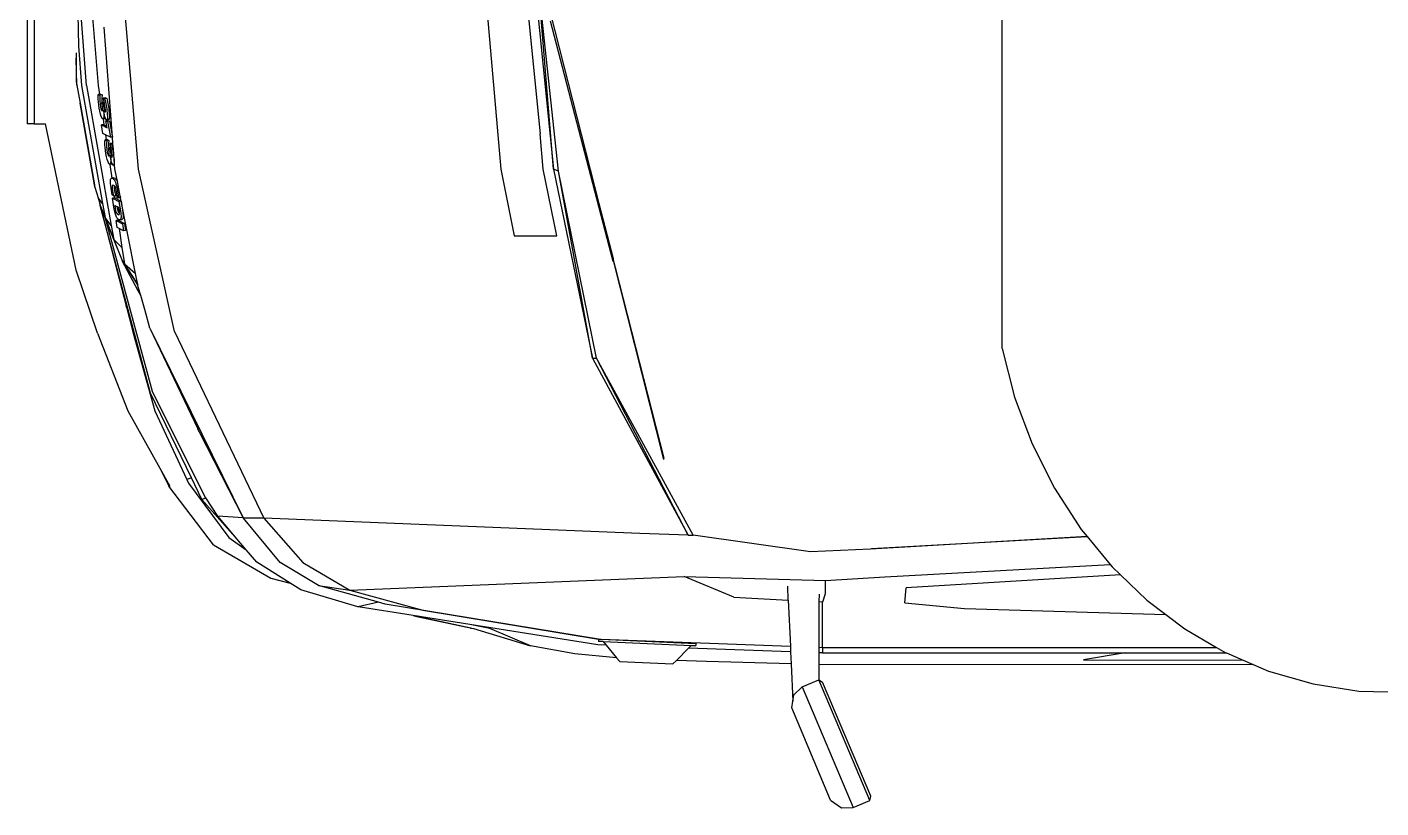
# Model space of a CAD drawing. Header units: millimetres. Extents: x 44692 to 659456, y -26273 to 14445.
# Drawn here: x 246860 to 248618, y 10036 to 11050 of the extents above; entities that cross this region are included whole.
import ezdxf

# ---------------------------------------------------------------- set-up
doc = ezdxf.new("R2010")
doc.units = ezdxf.units.MM
doc.header["$LTSCALE"] = 100
doc.layers.add('Transporte semielaborado', color=30, linetype='Continuous')

msp = doc.modelspace()

# ---------------------------------------------------------------- linework, layer by layer
at = {"layer": 'Transporte semielaborado'}
for p, q in [((248126.59, 10632.941), (248126.59, 11781.201)), ((246860.499, 11494.396), (246860.499, 10924.436)), ((246869.776, 11494.396), (246869.776, 10924.436)), ((246925.475, 11116.771), (246927.443, 11025.28)), ((246940.85, 11121.032), (246952.822, 10974.114)), ((247005.252, 10865.508), (246985.203, 11100.363)), ((247454.994, 11102.426), (247475.559, 10865.508)), ((247507.293, 11104.39), (247526.633, 10911.623)), ((247519.876, 11104.863), (247543.869, 10865.718)), ((247543.869, 10865.718), (247524.888, 11102.578)), ((247550.374, 10863.078), (247524.888, 11102.578)), ((246937.491, 10974.139), (246929.721, 11076.714)), ((247539.946, 11067.185), (247603.027, 10821.217)), ((247621.424, 10745.696), (247539.946, 11057.588)), ((246960.418, 11050.114), (246960.431, 11049.986)), ((246971.327, 10907.334), (246960.431, 11049.986)), ((246927.443, 11025.28), (246931.348, 10974.198)), ((246924.397, 11016.811), (246924.397, 11009.636)), ((246925.15, 10974.544), (246924.397, 11009.636)), ((246924.397, 11009.636), (246924.397, 10978.828)), ((246924.397, 10978.828), (246925.15, 10974.544)), ((246925.15, 10974.544), (246929.261, 10951.165)), ((246931.348, 10974.198), (246958.536, 10821.072)), ((246937.491, 10974.139), (246969.834, 10792.413)), ((246952.822, 10974.114), (246954.463, 10962.933)), ((246952.74, 10961.112), (246952.915, 10962.723)), ((246952.812, 10956.415), (246952.74, 10961.112)), ((246953.071, 10952.982), (246952.812, 10956.415)), ((246954.463, 10962.933), (246952.915, 10962.723)), ((246952.915, 10962.723), (246954.621, 10961.862)), ((246953.534, 10948.88), (246953.071, 10952.982)), ((246955.579, 10963.084), (246954.463, 10962.933)), ((246954.463, 10962.933), (246954.621, 10961.862)), ((246954.621, 10961.862), (246955.186, 10961.577)), ((246955.186, 10961.577), (246954.8, 10957.5)), ((246954.8, 10957.5), (246954.833, 10954.142)), ((246954.833, 10954.142), (246955.246, 10950.046)), ((246955.418, 10961.608), (246955.186, 10961.577)), ((246955.418, 10961.608), (246955.579, 10963.084)), ((246957.849, 10961.938), (246955.418, 10961.608)), ((246955.579, 10963.084), (246957.849, 10961.938)), ((246957.849, 10961.938), (246957.463, 10957.861)), ((246957.463, 10957.861), (246957.496, 10954.503)), ((246957.496, 10954.503), (246957.73, 10952.184)), ((246957.73, 10952.184), (246957.613, 10952.168)), ((246957.746, 10951.259), (246957.613, 10952.168)), ((246957.613, 10952.168), (246957.738, 10952.106)), ((246960.277, 10952.529), (246957.73, 10952.184)), ((246957.73, 10952.184), (246957.738, 10952.106)), ((246957.738, 10952.106), (246959.172, 10951.392)), ((246962.125, 10958.325), (246959.461, 10957.964)), ((246959.461, 10957.964), (246961.233, 10957.049)), ((246960.496, 10953.408), (246959.461, 10957.964)), ((246960.409, 10951.619), (246960.277, 10952.529)), ((246960.277, 10952.529), (246960.7, 10952.318)), ((246960.7, 10952.318), (246960.496, 10953.408)), ((246960.83, 10951.616), (246960.7, 10952.318)), ((246962.379, 10957.204), (246961.233, 10957.049)), ((246961.233, 10957.049), (246961.714, 10955.277)), ((246961.714, 10955.277), (246962.73, 10950.543)), ((246962.125, 10958.325), (246963.896, 10957.41)), ((246962.379, 10957.204), (246962.125, 10958.325)), ((246963.896, 10957.41), (246962.379, 10957.204)), ((246963.896, 10957.41), (246964.378, 10955.637)), ((246964.378, 10955.637), (246965.394, 10950.903)), ((246948.073, 10845.334), (246929.261, 10951.165)), ((246929.261, 10951.165), (246947.853, 10845.428)), ((246954.153, 10944.858), (246953.534, 10948.88)), ((246954.919, 10940.856), (246954.153, 10944.858)), ((246955.823, 10937.144), (246954.919, 10940.856)), ((246955.246, 10950.046), (246955.829, 10946.51)), ((246956.855, 10933.992), (246955.823, 10937.144)), ((246955.829, 10946.51), (246956.397, 10943.983)), ((246956.397, 10943.983), (246956.999, 10942.342)), ((246956.999, 10942.342), (246957.487, 10941.716)), ((246957.487, 10941.716), (246957.037, 10944.07)), ((246957.228, 10944.096), (246957.599, 10941.572)), ((246957.487, 10941.716), (246957.599, 10941.572)), ((246957.599, 10941.572), (246957.683, 10941.464)), ((246957.683, 10941.464), (246957.976, 10941.354)), ((246957.954, 10949.785), (246957.746, 10951.259)), ((246958.376, 10946.151), (246957.954, 10949.785)), ((246957.976, 10941.354), (246958.387, 10941.936)), ((246958.52, 10943.535), (246958.376, 10946.151)), ((246958.387, 10941.936), (246958.52, 10943.535)), ((246960.417, 10951.56), (246959.172, 10951.392)), ((246959.172, 10951.392), (246959.758, 10947.593)), ((246959.847, 10942.133), (246959.751, 10942.74)), ((246959.758, 10947.593), (246960.769, 10942.469)), ((246959.847, 10942.133), (246959.818, 10942.129)), ((246959.929, 10941.618), (246959.847, 10942.133)), ((246959.847, 10942.133), (246959.874, 10941.611)), ((246959.929, 10941.618), (246959.874, 10941.611)), ((246959.874, 10941.611), (246959.98, 10940.641)), ((246960.12, 10940.409), (246959.929, 10941.618)), ((246959.98, 10940.641), (246960.279, 10936.478)), ((246960.968, 10935.957), (246960.12, 10940.409)), ((246960.279, 10936.478), (246960.289, 10934.353)), ((246960.417, 10951.56), (246960.409, 10951.619)), ((246960.83, 10951.616), (246960.417, 10951.56)), ((246960.769, 10942.469), (246960.829, 10942.266)), ((246961.05, 10942.296), (246960.829, 10942.266)), ((246960.829, 10942.266), (246960.888, 10942.066)), ((246961.179, 10949.746), (246960.83, 10951.616)), ((246960.888, 10942.066), (246961.05, 10942.296)), ((246960.888, 10942.066), (246961.342, 10940.517)), ((246961.538, 10933.688), (246960.968, 10935.957)), ((246961.05, 10942.296), (246961.068, 10942.51)), ((246961.834, 10945.366), (246961.179, 10949.746)), ((246962.194, 10940.632), (246961.342, 10940.517)), ((246961.342, 10940.517), (246961.859, 10939.823)), ((246962.144, 10942.685), (246961.834, 10945.366)), ((246961.859, 10939.823), (246962.138, 10940.147)), ((246962.138, 10940.147), (246962.194, 10940.632)), ((246962.239, 10941.023), (246962.144, 10942.685)), ((246962.194, 10940.632), (246962.239, 10941.023)), ((246962.73, 10950.543), (246963.857, 10943.802)), ((246963.857, 10943.802), (246964.098, 10942.165)), ((246964.098, 10942.165), (246964.628, 10937.387)), ((246964.628, 10937.387), (246964.824, 10933.354)), ((246964.797, 10943.132), (246964.707, 10943.917)), ((246965.394, 10950.903), (246966.521, 10944.163)), ((246966.521, 10944.163), (246966.761, 10942.526)), ((246966.761, 10942.526), (246967.291, 10937.747)), ((246967.291, 10937.747), (246967.487, 10933.715)), ((246869.776, 10924.436), (246860.499, 10924.436)), ((246869.776, 10924.436), (246884.346, 10924.436)), ((246924.38, 10734.3), (246884.346, 10924.436)), ((246957.974, 10931.733), (246956.855, 10933.992)), ((246959.925, 10923.317), (246957.261, 10922.956)), ((246958.747, 10911.966), (246957.261, 10922.956)), ((246957.261, 10922.956), (246964.57, 10919.286)), ((246959.138, 10930.702), (246957.974, 10931.733)), ((246959.188, 10930.742), (246959.138, 10930.702)), ((246959.767, 10931.203), (246959.188, 10930.742)), ((246961.802, 10931.062), (246959.188, 10930.742)), ((246959.188, 10930.742), (246960.306, 10923.125)), ((246960.134, 10932.507), (246959.767, 10931.203)), ((246959.925, 10923.317), (246960.306, 10923.125)), ((246960.289, 10934.353), (246960.134, 10932.507)), ((246960.306, 10923.125), (246964.201, 10921.17)), ((246961.802, 10931.062), (246961.394, 10931.424)), ((246962.208, 10931.669), (246961.538, 10933.688)), ((246962.309, 10931.467), (246961.802, 10931.062)), ((246962.309, 10931.467), (246962.208, 10931.669)), ((246962.948, 10930.191), (246962.309, 10931.467)), ((246965.433, 10928.833), (246962.769, 10928.472)), ((246962.769, 10928.472), (246964.848, 10927.449)), ((246964.201, 10921.17), (246962.769, 10928.472)), ((246963.73, 10929.546), (246962.948, 10930.191)), ((246966.393, 10929.907), (246963.73, 10929.546)), ((246964.219, 10929.84), (246963.73, 10929.546)), ((246964.57, 10919.286), (246964.201, 10921.17)), ((246964.565, 10930.573), (246964.219, 10929.84)), ((246964.766, 10931.744), (246964.565, 10930.573)), ((246964.824, 10933.354), (246964.766, 10931.744)), ((246967.511, 10927.809), (246964.848, 10927.449)), ((246964.848, 10927.449), (246968.664, 10906.972)), ((246965.433, 10928.833), (246967.511, 10927.809)), ((246965.612, 10930.552), (246965.535, 10930.704)), ((246966.157, 10930.102), (246965.612, 10930.552)), ((246966.883, 10930.201), (246966.393, 10929.907)), ((246967.228, 10930.933), (246966.883, 10930.201)), ((246967.43, 10932.105), (246967.228, 10930.933)), ((246967.487, 10933.715), (246967.43, 10932.105)), ((246967.511, 10927.809), (246971.327, 10907.334)), ((246962.2, 10910.227), (246958.747, 10911.966)), ((246961.526, 10902.049), (246961.702, 10903.66)), ((246961.598, 10897.352), (246961.526, 10902.049)), ((246963.135, 10903.854), (246961.702, 10903.66)), ((246961.702, 10903.66), (246963.281, 10902.863)), ((246968.664, 10906.972), (246962.2, 10910.227)), ((246962.2, 10910.227), (246963.135, 10903.854)), ((246964.365, 10904.021), (246963.135, 10903.854)), ((246963.135, 10903.854), (246963.281, 10902.863)), ((246963.281, 10902.863), (246963.972, 10902.514)), ((246963.972, 10902.514), (246963.586, 10898.437)), ((246964.204, 10902.545), (246963.972, 10902.514)), ((246964.204, 10902.545), (246964.365, 10904.021)), ((246966.635, 10902.875), (246964.204, 10902.545)), ((246964.365, 10904.021), (246966.635, 10902.875)), ((246966.635, 10902.875), (246966.249, 10898.798)), ((246971.327, 10907.334), (246968.664, 10906.972)), ((246971.986, 10898.707), (246971.327, 10907.334)), ((247530.621, 10865.677), (247526.633, 10911.623)), ((246961.857, 10893.919), (246961.598, 10897.352)), ((246962.321, 10889.817), (246961.857, 10893.919)), ((246962.939, 10885.795), (246962.321, 10889.817)), ((246963.705, 10881.793), (246962.939, 10885.795)), ((246963.586, 10898.437), (246963.619, 10895.079)), ((246963.619, 10895.079), (246964.032, 10890.983)), ((246964.609, 10878.081), (246963.705, 10881.793)), ((246964.032, 10890.983), (246964.615, 10887.447)), ((246964.615, 10887.447), (246965.183, 10884.92)), ((246965.183, 10884.92), (246965.785, 10883.279)), ((246965.785, 10883.279), (246966.241, 10882.694)), ((246966.144, 10883.328), (246966.241, 10882.694)), ((246966.469, 10882.401), (246966.241, 10882.694)), ((246966.249, 10898.798), (246966.282, 10895.44)), ((246966.282, 10895.44), (246966.517, 10893.121)), ((246966.517, 10893.121), (246966.399, 10893.105)), ((246966.532, 10892.196), (246966.399, 10893.105)), ((246966.399, 10893.105), (246966.524, 10893.043)), ((246966.469, 10882.401), (246966.762, 10882.291)), ((246969.063, 10893.466), (246966.517, 10893.121)), ((246966.517, 10893.121), (246966.524, 10893.043)), ((246966.524, 10893.043), (246967.958, 10892.329)), ((246966.741, 10890.722), (246966.532, 10892.196)), ((246967.162, 10887.088), (246966.741, 10890.722)), ((246966.762, 10882.291), (246967.173, 10882.873)), ((246967.306, 10884.472), (246967.162, 10887.088)), ((246967.173, 10882.873), (246967.306, 10884.472)), ((246969.204, 10892.497), (246967.958, 10892.329)), ((246967.958, 10892.329), (246968.544, 10888.53)), ((246970.911, 10899.262), (246968.247, 10898.901)), ((246969.282, 10894.345), (246968.247, 10898.901)), ((246968.247, 10898.901), (246970.019, 10897.986)), ((246968.633, 10883.07), (246968.538, 10883.677)), ((246968.544, 10888.53), (246969.556, 10883.406)), ((246968.633, 10883.07), (246968.604, 10883.066)), ((246968.633, 10883.07), (246968.661, 10882.548)), ((246968.715, 10882.555), (246968.633, 10883.07)), ((246968.715, 10882.555), (246968.661, 10882.548)), ((246968.661, 10882.548), (246968.766, 10881.578)), ((246968.906, 10881.346), (246968.715, 10882.555)), ((246969.195, 10892.556), (246969.063, 10893.466)), ((246969.063, 10893.466), (246969.486, 10893.255)), ((246969.204, 10892.497), (246969.195, 10892.556)), ((246969.617, 10892.553), (246969.204, 10892.497)), ((246969.486, 10893.255), (246969.282, 10894.345)), ((246969.617, 10892.553), (246969.486, 10893.255)), ((246969.556, 10883.406), (246969.615, 10883.203)), ((246969.836, 10883.233), (246969.615, 10883.203)), ((246969.615, 10883.203), (246969.674, 10883.003)), ((246969.965, 10890.683), (246969.617, 10892.553)), ((246969.674, 10883.003), (246969.836, 10883.233)), ((246969.674, 10883.003), (246970.129, 10881.454)), ((246969.836, 10883.233), (246969.854, 10883.447)), ((246970.62, 10886.303), (246969.965, 10890.683)), ((246971.165, 10898.141), (246970.019, 10897.986)), ((246970.019, 10897.986), (246970.501, 10896.214)), ((246970.501, 10896.214), (246971.516, 10891.48)), ((246970.93, 10883.622), (246970.62, 10886.303)), ((246970.911, 10899.262), (246971.986, 10898.707)), ((246971.025, 10881.96), (246970.93, 10883.622)), ((246970.98, 10881.569), (246971.025, 10881.96)), ((246972.02, 10898.257), (246971.165, 10898.141)), ((246971.57, 10896.359), (246971.165, 10898.141)), ((246971.516, 10891.48), (246972.643, 10884.739)), ((246972.02, 10898.257), (246971.986, 10898.707)), ((246972.522, 10891.616), (246972.02, 10898.257)), ((246972.531, 10891.57), (246972.522, 10891.616)), ((246974.005, 10872.274), (246972.531, 10891.57)), ((246972.884, 10883.102), (246972.643, 10884.739)), ((246972.884, 10883.102), (246973.414, 10878.324)), ((246965.641, 10874.929), (246964.609, 10878.081)), ((246966.76, 10872.671), (246965.641, 10874.929)), ((246967.854, 10871.701), (246966.76, 10872.671)), ((246967.924, 10871.639), (246967.854, 10871.701)), ((246967.854, 10871.701), (246970.45, 10854.015)), ((246968.553, 10872.14), (246967.924, 10871.639)), ((246970.588, 10871.999), (246967.924, 10871.639)), ((246968.921, 10873.444), (246968.553, 10872.14)), ((246968.766, 10881.578), (246969.065, 10877.415)), ((246969.754, 10876.894), (246968.906, 10881.346)), ((246968.964, 10873.959), (246968.921, 10873.444)), ((246969.075, 10875.29), (246968.964, 10873.959)), ((246969.2, 10873.482), (246968.964, 10873.959)), ((246969.065, 10877.415), (246969.075, 10875.29)), ((246970.325, 10874.625), (246969.754, 10876.894)), ((246970.98, 10881.569), (246970.129, 10881.454)), ((246970.129, 10881.454), (246970.645, 10880.76)), ((246970.588, 10871.999), (246970.18, 10872.361)), ((246970.994, 10872.606), (246970.325, 10874.625)), ((246971.095, 10872.404), (246970.588, 10871.999)), ((246970.645, 10880.76), (246970.924, 10881.084)), ((246970.924, 10881.084), (246970.98, 10881.569)), ((246971.095, 10872.404), (246970.994, 10872.606)), ((246971.734, 10871.128), (246971.095, 10872.404)), ((246972.516, 10870.483), (246971.734, 10871.128)), ((246973.006, 10870.777), (246972.516, 10870.483)), ((246974.125, 10870.701), (246972.516, 10870.483)), ((246973.351, 10871.51), (246973.006, 10870.777)), ((246973.552, 10872.681), (246973.351, 10871.51)), ((246973.414, 10878.324), (246973.61, 10874.291)), ((246973.572, 10873.226), (246973.552, 10872.681)), ((246973.61, 10874.291), (246973.572, 10873.226)), ((246973.658, 10872.966), (246973.572, 10873.226)), ((246974.005, 10872.274), (246973.658, 10872.966)), ((246974.125, 10870.701), (246974.005, 10872.274)), ((246974.473, 10866.145), (246974.125, 10870.701)), ((246977.795, 10849.384), (246974.473, 10866.145)), ((247051.808, 10655.012), (247005.252, 10865.508)), ((247475.559, 10865.508), (247493.013, 10779.034)), ((247548.504, 10779.034), (247530.621, 10865.677)), ((247550.374, 10863.078), (247543.869, 10865.718)), ((247543.869, 10865.718), (247594.521, 10620.3)), ((246968.673, 10849.117), (246968.715, 10850.851)), ((246968.787, 10846.91), (246968.673, 10849.117)), ((246968.715, 10850.851), (246968.904, 10852.17)), ((246969.058, 10844.23), (246968.787, 10846.91)), ((246968.904, 10852.17), (246969.23, 10853.133)), ((246969.23, 10853.133), (246969.694, 10853.74)), ((246969.694, 10853.74), (246970.294, 10853.991)), ((246970.45, 10854.015), (246970.294, 10853.991)), ((246970.294, 10853.991), (246970.461, 10853.943)), ((246972.954, 10854.396), (246970.45, 10854.015)), ((246970.45, 10854.015), (246970.461, 10853.943)), ((246970.461, 10853.943), (246971.89, 10853.538)), ((246971.89, 10853.538), (246972.353, 10854.145)), ((246971.89, 10853.538), (246972.785, 10852.802)), ((246972.353, 10854.145), (246972.954, 10854.396)), ((246972.785, 10852.802), (246973.639, 10851.797)), ((246972.954, 10854.396), (246974.537, 10853.936)), ((246973.639, 10851.797), (246974.448, 10850.475)), ((246974.448, 10850.475), (246975.221, 10848.794)), ((246974.537, 10853.936), (246975.445, 10853.207)), ((246975.221, 10848.794), (246975.961, 10846.703)), ((246975.445, 10853.207), (246976.299, 10852.202)), ((246975.961, 10846.703), (246976.671, 10844.15)), ((246976.299, 10852.202), (246977.108, 10850.879)), ((246977.108, 10850.879), (246977.795, 10849.384)), ((246981.522, 10830.578), (246977.795, 10849.384)), ((247594.521, 10620.3), (247550.374, 10863.078)), ((247600.014, 10620.416), (247550.374, 10863.078)), ((246948.073, 10845.334), (246947.853, 10845.428)), ((246947.853, 10845.428), (246948.082, 10844.13)), ((246948.612, 10842.301), (246948.073, 10845.334)), ((246948.082, 10844.13), (246948.612, 10842.301)), ((246948.612, 10842.301), (246952.609, 10828.527)), ((246969.486, 10841.076), (246969.058, 10844.23)), ((246970.509, 10835.267), (246969.486, 10841.076)), ((246971.191, 10832.166), (246970.509, 10835.267)), ((246970.949, 10843.52), (246970.891, 10841.937)), ((246970.891, 10841.937), (246971.106, 10839.752)), ((246971.28, 10844.502), (246970.949, 10843.52)), ((246971.106, 10839.752), (246971.958, 10834.844)), ((246973.028, 10830.47), (246971.191, 10832.166)), ((246971.704, 10844.771), (246971.28, 10844.502)), ((246971.799, 10844.83), (246971.704, 10844.771)), ((246971.718, 10844.634), (246971.704, 10844.771)), ((246971.727, 10844.57), (246971.718, 10844.634)), ((246971.883, 10844.884), (246971.799, 10844.83)), ((246971.799, 10844.83), (246971.834, 10844.587)), ((246973.228, 10844.475), (246971.883, 10844.884)), ((246971.958, 10834.844), (246972.708, 10831.616)), ((246972.708, 10831.616), (246973.028, 10830.47)), ((246973.887, 10830.601), (246973.028, 10830.47)), ((246973.669, 10844.102), (246973.228, 10844.475)), ((246973.609, 10843.924), (246973.551, 10842.341)), ((246973.551, 10842.341), (246973.766, 10840.157)), ((246973.669, 10844.102), (246973.609, 10843.924)), ((246974.583, 10843.327), (246973.669, 10844.102)), ((246973.766, 10840.157), (246974.617, 10835.249)), ((246975.687, 10830.875), (246973.887, 10830.601)), ((246973.887, 10830.601), (246974.195, 10828.503)), ((246975.181, 10842.341), (246974.583, 10843.327)), ((246974.617, 10835.249), (246975.367, 10832.02)), ((246975.764, 10840.886), (246975.181, 10842.341)), ((246975.367, 10832.02), (246975.687, 10830.875)), ((246976.3, 10838.918), (246975.764, 10840.886)), ((246976.758, 10836.388), (246976.3, 10838.918)), ((246976.671, 10844.15), (246977.344, 10841.115)), ((246977.136, 10833.475), (246976.758, 10836.388)), ((246977.336, 10831.082), (246977.136, 10833.475)), ((246977.428, 10828.175), (246977.336, 10831.082)), ((246977.344, 10841.115), (246977.972, 10837.577)), ((246977.972, 10837.577), (246978.716, 10831.854)), ((246978.716, 10831.854), (246978.978, 10828.853)), ((246980.074, 10829.02), (246978.978, 10828.853)), ((246981.638, 10829.258), (246980.074, 10829.02)), ((246980.087, 10828.58), (246980.074, 10829.02)), ((246981.638, 10829.258), (246980.087, 10828.58)), ((246981.522, 10830.578), (246981.638, 10829.258)), ((247001.448, 10730.053), (246981.522, 10830.578)), ((246958.536, 10821.072), (246952.609, 10828.527)), ((246952.609, 10828.527), (246954.945, 10820.478)), ((246954.945, 10820.478), (246955.23, 10819.369)), ((246961.79, 10802.806), (246955.23, 10819.369)), ((246955.23, 10819.369), (246955.42, 10818.635)), ((246955.42, 10818.635), (246961.79, 10802.806)), ((246993.326, 10676.669), (246955.42, 10818.635)), ((246955.42, 10818.635), (246989.027, 10688.131)), ((246958.536, 10821.072), (246961.79, 10802.806)), ((246974.195, 10828.503), (246971.619, 10828.112)), ((246973.771, 10813.693), (246971.619, 10828.112)), ((246971.619, 10828.112), (246979.849, 10823.827)), ((246974.403, 10810.169), (246973.771, 10813.693)), ((246974.279, 10828.516), (246974.195, 10828.503)), ((246974.279, 10828.516), (246982.509, 10824.231)), ((246974.366, 10818.231), (246974.921, 10814.511)), ((246977.312, 10816.715), (246974.366, 10818.231)), ((246974.921, 10814.511), (246975.521, 10811.555)), ((246975.521, 10811.555), (246976.341, 10809.246)), ((246977.312, 10816.715), (246977.58, 10814.916)), ((246979.832, 10815.417), (246977.312, 10816.715)), ((246978.978, 10828.853), (246977.428, 10828.175)), ((246980.087, 10828.58), (246977.428, 10828.175)), ((246977.58, 10814.916), (246978.18, 10811.96)), ((246978.18, 10811.96), (246979.001, 10809.651)), ((246980.426, 10811.44), (246979.832, 10815.417)), ((246982.509, 10824.231), (246979.849, 10823.827)), ((246979.849, 10823.827), (246982.058, 10809.029)), ((246980.657, 10809.251), (246980.426, 10811.44)), ((246982.509, 10824.231), (246984.717, 10809.433)), ((247603.027, 10821.217), (247603.08, 10821.01)), ((247603.027, 10821.217), (247687.52, 10490.51)), ((247603.08, 10821.01), (247621.424, 10749.479)), ((247603.08, 10821.01), (247621.424, 10748.834)), ((246969.834, 10792.413), (246961.79, 10802.806)), ((246961.79, 10802.806), (246962.286, 10801.465)), ((246962.286, 10801.465), (246962.335, 10801.427)), ((246962.286, 10801.465), (246977.847, 10762.24)), ((247023.173, 10577.051), (246962.335, 10801.427)), ((246973.046, 10774.371), (246962.335, 10801.427)), ((246975.181, 10807.098), (246974.403, 10810.169)), ((246976.099, 10804.51), (246975.181, 10807.098)), ((246978.476, 10799.336), (246975.971, 10798.955)), ((246977.333, 10789.822), (246975.971, 10798.955)), ((246975.971, 10798.955), (246984.2, 10794.673)), ((246977.152, 10802.439), (246976.099, 10804.51)), ((246976.341, 10809.246), (246977.383, 10807.585)), ((246978.225, 10801.044), (246977.152, 10802.439)), ((246977.383, 10807.585), (246977.982, 10807.103)), ((246977.84, 10807.502), (246977.803, 10807.649)), ((246977.982, 10807.103), (246977.84, 10807.502)), ((246977.982, 10807.103), (246978.645, 10806.57)), ((246978.225, 10801.044), (246978.476, 10799.336)), ((246978.334, 10800.904), (246978.225, 10801.044)), ((246979.635, 10799.925), (246978.334, 10800.904)), ((246978.63, 10799.359), (246978.476, 10799.336)), ((246978.63, 10799.359), (246986.86, 10795.077)), ((246978.645, 10806.57), (246979.664, 10806.296)), ((246979.001, 10809.651), (246980.042, 10807.989)), ((246980.839, 10799.61), (246979.635, 10799.925)), ((246979.664, 10806.296), (246980.276, 10806.679)), ((246980.042, 10807.989), (246980.573, 10807.563)), ((246980.276, 10806.679), (246980.573, 10807.563)), ((246980.573, 10807.563), (246980.607, 10807.664)), ((246980.607, 10807.664), (246980.657, 10809.251)), ((246981.834, 10800.289), (246980.839, 10799.61)), ((246983.499, 10800.014), (246980.839, 10799.61)), ((246981.963, 10800.579), (246981.834, 10800.289)), ((246982.17, 10801.039), (246981.963, 10800.579)), ((246982.262, 10800.354), (246981.963, 10800.579)), ((246982.058, 10809.029), (246982.339, 10806.851)), ((246982.399, 10802.063), (246982.17, 10801.039)), ((246982.339, 10806.851), (246982.49, 10804.965)), ((246982.51, 10803.369), (246982.399, 10802.063)), ((246982.49, 10804.965), (246982.51, 10803.369)), ((246984.493, 10800.693), (246983.499, 10800.014)), ((246986.86, 10795.077), (246984.2, 10794.673)), ((246984.2, 10794.673), (246985.563, 10785.54)), ((246984.83, 10801.443), (246984.493, 10800.693)), ((246984.717, 10809.433), (246984.998, 10807.256)), ((246985.059, 10802.467), (246984.83, 10801.443)), ((246984.998, 10807.256), (246985.149, 10805.369)), ((246985.169, 10803.773), (246985.059, 10802.467)), ((246985.149, 10805.369), (246985.169, 10803.773)), ((246986.86, 10795.077), (246988.222, 10785.945)), ((246969.834, 10792.413), (246973.046, 10774.371)), ((246980.082, 10788.392), (246977.333, 10789.822)), ((246985.563, 10785.54), (246980.082, 10788.392)), ((246980.082, 10788.392), (246983.693, 10763.794)), ((246988.222, 10785.945), (246985.563, 10785.54)), ((247493.013, 10779.034), (247548.504, 10779.034)), ((246983.693, 10763.794), (246973.046, 10774.371)), ((246973.131, 10774.073), (246973.046, 10774.371)), ((246973.131, 10774.073), (246983.801, 10747.201)), ((246983.693, 10763.794), (246986.813, 10742.536)), ((246986.813, 10742.536), (246983.801, 10747.201)), ((246983.801, 10747.201), (246983.977, 10746.681)), ((246983.835, 10747.148), (246983.962, 10746.827)), ((246983.962, 10746.827), (247004.363, 10715.346)), ((247004.944, 10707.456), (246983.977, 10746.681)), ((246986.813, 10742.536), (247001.448, 10730.053)), ((247004.359, 10715.366), (246986.813, 10742.536)), ((247621.424, 10749.479), (247621.424, 10748.834)), ((247687.52, 10488.78), (247621.424, 10748.834)), ((247621.424, 10748.834), (247621.424, 10745.696)), ((246951.761, 10652.73), (246924.38, 10734.3)), ((247004.359, 10715.366), (247001.448, 10730.053)), ((247004.929, 10712.488), (247004.359, 10715.366)), ((247008.083, 10701.618), (247004.929, 10712.488)), ((247008.083, 10701.618), (247004.944, 10707.456)), ((247013.322, 10683.56), (247008.083, 10701.618)), ((246993.326, 10676.669), (246989.027, 10688.131)), ((246989.027, 10688.131), (246998.143, 10652.73)), ((247020.57, 10574.634), (246993.326, 10676.669)), ((247019.788, 10659.367), (247013.322, 10683.56)), ((247019.788, 10659.367), (247082.252, 10528.486)), ((247019.788, 10659.367), (247141.186, 10412.967)), ((247051.808, 10655.012), (247168.054, 10412.315)), ((246951.761, 10652.73), (246991.188, 10552.039)), ((246998.143, 10652.73), (247026.562, 10552.039)), ((247594.521, 10620.3), (247600.014, 10620.416)), ((247594.521, 10620.3), (247718.733, 10390.545)), ((247718.733, 10390.545), (247600.014, 10620.416)), ((247725.335, 10390.278), (247600.014, 10620.416)), ((248126.59, 10632.941), (248142.802, 10569.677)), ((247073.838, 10465.089), (247020.57, 10574.634)), ((247092.364, 10439.047), (247023.173, 10577.051)), ((248142.802, 10569.677), (248165.552, 10508.887)), ((246991.188, 10552.039), (247032.89, 10477.49)), ((247026.562, 10552.039), (247067.9, 10462.871)), ((247082.246, 10528.426), (247082.252, 10528.486)), ((247082.378, 10528.15), (247082.246, 10528.426)), ((247082.378, 10528.15), (247082.564, 10527.758)), ((247082.564, 10527.758), (247084.072, 10524.791)), ((247082.579, 10527.612), (247082.564, 10527.758)), ((247084.072, 10524.791), (247082.579, 10527.612)), ((247084.072, 10524.791), (247141.186, 10412.967)), ((248165.552, 10508.887), (248194.537, 10451.381)), ((247032.89, 10477.49), (247044.618, 10454.178)), ((247032.89, 10477.49), (247045.931, 10454.178)), ((247687.52, 10488.78), (247687.52, 10490.51)), ((247073.838, 10465.089), (247067.9, 10462.871)), ((247067.9, 10462.871), (247070.079, 10458.172)), ((247087.603, 10436.782), (247073.838, 10465.089)), ((247102.763, 10378.019), (247044.618, 10454.178)), ((247070.079, 10458.172), (247122.476, 10387.266)), ((248194.537, 10451.381), (248229.369, 10397.927)), ((247087.603, 10436.782), (247092.364, 10439.047)), ((247137.808, 10379.957), (247087.603, 10436.782)), ((247092.426, 10438.924), (247092.364, 10439.047)), ((247108.198, 10415.015), (247092.426, 10438.924)), ((247141.186, 10412.967), (247108.198, 10415.015)), ((247137.808, 10379.957), (247108.198, 10415.015)), ((247141.186, 10412.967), (247141.519, 10412.315)), ((247168.054, 10412.315), (247141.519, 10412.315)), ((247189.017, 10354.977), (247141.519, 10412.315)), ((247168.054, 10412.315), (247218.412, 10354.977)), ((247655.941, 10392.719), (247168.054, 10412.315)), ((247718.733, 10390.545), (247655.941, 10392.719)), ((247718.733, 10390.545), (247725.335, 10390.278)), ((247877.92, 10368.989), (247725.335, 10390.278)), ((248229.369, 10397.927), (248236.899, 10388.811)), ((247102.763, 10378.019), (247177, 10334.832)), ((247122.476, 10387.266), (247144.881, 10371.583)), ((247144.881, 10371.583), (247137.808, 10379.957)), ((247955.531, 10372.139), (247877.92, 10368.989)), ((248236.975, 10388.719), (247955.531, 10372.139)), ((247956.775, 10373.344), (248236.899, 10388.811)), ((248236.899, 10388.811), (248236.975, 10388.719)), ((248236.975, 10388.719), (248266.906, 10352.481)), ((247158.674, 10355.252), (247144.881, 10371.583)), ((247201.959, 10328.267), (247158.674, 10355.252)), ((247238.965, 10325.21), (247189.017, 10354.977)), ((247218.412, 10354.977), (247279.454, 10318.9)), ((247279.454, 10318.9), (247713.634, 10336.932)), ((247713.634, 10336.932), (247897.125, 10331.618)), ((247778.222, 10309.916), (247713.634, 10336.932)), ((247974.256, 10336.419), (248266.906, 10352.481)), ((248280.39, 10338.86), (248002.048, 10321.877)), ((248266.906, 10352.481), (248269.585, 10349.237)), ((248269.585, 10349.237), (248280.39, 10338.86)), ((248280.39, 10338.86), (248314.647, 10305.962)), ((247177, 10334.832), (247201.959, 10328.267)), ((247215.875, 10319.591), (247201.959, 10328.267)), ((247289.837, 10297.527), (247215.875, 10319.591)), ((247238.965, 10325.21), (247279.454, 10318.9)), ((247316.667, 10303.471), (247238.965, 10325.21)), ((247848.957, 10306.249), (247848.163, 10324.2)), ((247897.1, 10314.73), (247897.125, 10331.618)), ((247897.125, 10331.618), (247974.256, 10336.419)), ((248000.221, 10302.625), (248002.048, 10321.877)), ((247279.454, 10318.9), (247374.284, 10293.245)), ((247316.667, 10303.471), (247290.214, 10297.611)), ((247325.569, 10300.98), (247316.667, 10303.471)), ((247778.222, 10309.916), (247848.957, 10306.249)), ((247848.957, 10306.249), (247851.607, 10246.356)), ((247888.789, 10304.184), (247888.685, 10245.007)), ((247888.805, 10313.693), (247888.789, 10304.184)), ((247888.789, 10304.184), (247893.695, 10303.93)), ((247893.355, 10244.837), (247893.356, 10302.853)), ((247893.356, 10302.853), (247893.695, 10303.93)), ((247893.695, 10303.93), (247897.1, 10314.73)), ((248000.221, 10302.625), (248077.931, 10295.076)), ((248314.647, 10305.962), (248339.031, 10287.524)), ((247290.214, 10297.611), (247289.837, 10297.527)), ((247361.84, 10286.214), (247290.214, 10297.611)), ((247602.532, 10255.417), (247325.569, 10300.98)), ((247361.84, 10286.214), (247366.767, 10284.918)), ((247435.244, 10274.534), (247361.84, 10286.214)), ((247436.829, 10269.899), (247366.767, 10284.918)), ((247366.767, 10284.918), (247437.802, 10269.91)), ((247374.284, 10293.245), (247602.532, 10255.417)), ((248077.931, 10295.076), (248339.031, 10287.524)), ((248339.031, 10287.524), (248363.955, 10268.678)), ((247461.566, 10269.116), (247435.244, 10274.534)), ((247601.501, 10248.08), (247435.244, 10274.534)), ((247436.829, 10269.899), (247439.989, 10269.248)), ((247437.802, 10269.91), (247439.989, 10269.248)), ((247439.989, 10269.248), (247514.363, 10246.73)), ((247514.363, 10246.73), (247461.566, 10269.116)), ((248363.955, 10268.678), (248404.904, 10244.837)), ((247602.532, 10255.417), (247602.406, 10252.532)), ((247608.549, 10252.264), (247602.406, 10252.532)), ((247602.532, 10255.417), (247606.068, 10255.262)), ((247606.068, 10255.262), (247851.607, 10246.356)), ((247606.068, 10255.262), (247729.082, 10249.891)), ((247608.549, 10252.264), (247612.335, 10247.687)), ((247608.549, 10252.264), (247722.813, 10247.275)), ((247729.082, 10249.891), (247728.956, 10247.007)), ((247571.84, 10236.398), (247514.363, 10246.73)), ((247625.812, 10231.395), (247571.84, 10236.398)), ((247612.335, 10247.687), (247601.501, 10248.08)), ((247612.335, 10247.687), (247625.812, 10231.395)), ((247625.812, 10231.395), (247629.976, 10226.361)), ((247719.393, 10243.806), (247703.726, 10227.918)), ((247722.813, 10247.275), (247719.393, 10243.806)), ((247851.932, 10239.002), (247719.393, 10243.806)), ((247722.813, 10247.275), (247728.956, 10247.007)), ((247851.607, 10246.356), (247851.932, 10239.002)), ((247851.932, 10239.002), (247852.622, 10223.415)), ((247888.672, 10237.67), (247888.645, 10222.356)), ((247888.685, 10245.007), (247888.672, 10237.67)), ((247893.355, 10237.5), (247888.672, 10237.67)), ((247888.685, 10245.007), (247893.355, 10244.837)), ((247893.355, 10244.837), (247893.355, 10237.5)), ((247893.355, 10244.837), (248404.904, 10244.837)), ((247893.355, 10237.5), (248286.386, 10237.5)), ((248286.386, 10237.5), (248232.39, 10228.489)), ((248286.386, 10237.5), (248417.742, 10237.5)), ((248404.904, 10244.837), (248416.851, 10237.882)), ((248416.851, 10237.882), (248417.742, 10237.5)), ((248417.742, 10237.5), (248439.561, 10228.153)), ((247629.976, 10226.361), (247699.21, 10223.338)), ((247703.726, 10227.918), (247699.21, 10223.338)), ((247742.931, 10226.639), (247703.726, 10227.918)), ((247852.622, 10223.415), (247742.931, 10226.639)), ((247852.622, 10223.415), (247854.774, 10174.783)), ((247888.645, 10222.356), (247888.611, 10202.62)), ((247893.431, 10222.215), (247888.645, 10222.356)), ((248452.77, 10222.494), (247893.431, 10222.215)), ((248232.39, 10228.489), (248439.561, 10228.153)), ((248439.561, 10228.153), (248452.77, 10222.494)), ((248452.77, 10222.494), (248472.63, 10213.985)), ((248472.63, 10213.985), (248530.546, 10197.307)), ((247867.036, 10193.582), (247888.533, 10202.671)), ((247888.533, 10202.671), (247888.611, 10202.62)), ((247954.852, 10045.811), (247888.533, 10202.671)), ((247888.611, 10202.62), (247893.497, 10199.456)), ((247955.947, 10051.746), (247893.497, 10199.456)), ((248530.546, 10197.307), (248589.829, 10188.069)), ((247854.774, 10174.783), (247856.09, 10183.034)), ((247856.09, 10183.034), (247867.036, 10193.582)), ((247867.036, 10193.582), (247933.355, 10036.722)), ((248589.829, 10188.069), (248647.062, 10186.469)), ((247853.389, 10166.104), (247854.774, 10174.783)), ((247903.903, 10046.626), (247853.389, 10166.104)), ((247903.903, 10046.626), (247918.098, 10036.369)), ((247933.355, 10036.722), (247954.852, 10045.811)), ((247954.852, 10045.811), (247955.947, 10051.746)), ((247918.098, 10036.369), (247933.355, 10036.722))]:
    msp.add_line(p, q, dxfattribs=at)

doc.saveas('drawing.dxf')
